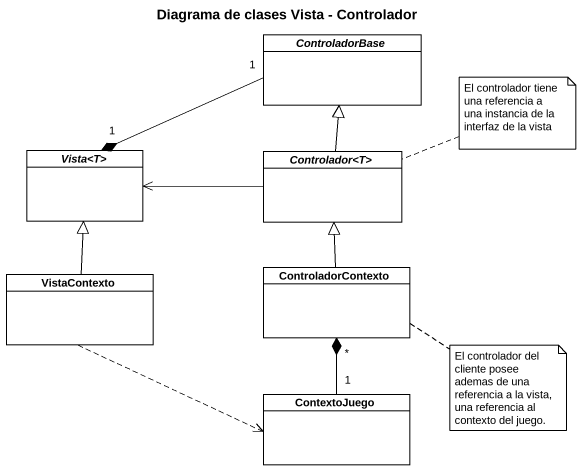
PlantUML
@startuml
title Diagrama de clases Vista - Controlador
hide circle
hide empty members
abstract class ControladorBase
abstract class "Vista<T>" as Vista_T
abstract class "Controlador<T>" as Controlador_T
class VistaContexto
class ControladorContexto
class ContextoJuego
ControladorBase "1" -left-* "1" Vista_T
Controlador_T -up-|> ControladorBase
Controlador_T -left-> Vista_T
VistaContexto -up-|> Vista_T
VistaContexto .right.> ContextoJuego
ControladorContexto -up-|> Controlador_T
ContextoJuego "1" -up-* "*" ControladorContexto
note right of Controlador_T : El controlador tiene una referencia a una instancia de la interfaz de la vista
note right of ControladorContexto : El controlador del cliente posee ademas de una referencia a la vista, una referencia al contexto del juego.
@enduml
